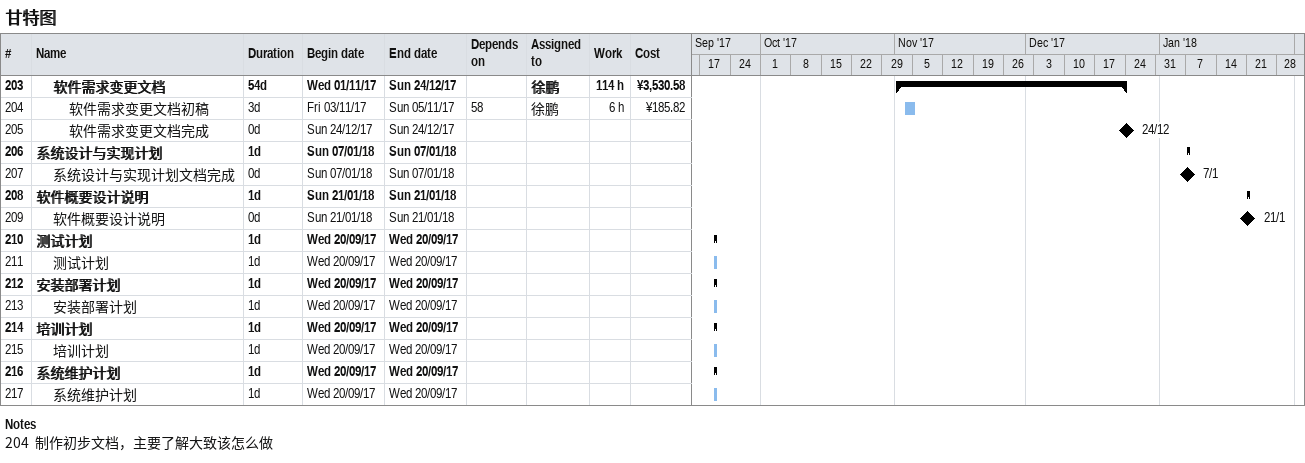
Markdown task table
甘特图

| ID | Level | Task | Duration | Start | Finish | Predecessors | Resources | Work (h) | Cost (¥) |
|---|---|---|---|---|---|---|---|---|---|
| 203 | 2 | **软件需求变更文档** | 54d | 2017-11-01 | 2017-12-24 |  | 徐鹏 | 114 | 3530.58 |
| 204 | 3 | 软件需求变更文档初稿 | 3d | 2017-11-03 | 2017-11-05 | 58 | 徐鹏 | 6 | 185.82 |
| 205 | 3 | 软件需求变更文档完成 | 0d | 2017-12-24 | 2017-12-24 |  |  |  |  |
| 206 | 1 | **系统设计与实现计划** | 1d | 2018-01-07 | 2018-01-07 |  |  |  |  |
| 207 | 2 | 系统设计与实现计划文档完成 | 0d | 2018-01-07 | 2018-01-07 |  |  |  |  |
| 208 | 1 | **软件概要设计说明** | 1d | 2018-01-21 | 2018-01-21 |  |  |  |  |
| 209 | 2 | 软件概要设计说明 | 0d | 2018-01-21 | 2018-01-21 |  |  |  |  |
| 210 | 1 | **测试计划** | 1d | 2017-09-20 | 2017-09-20 |  |  |  |  |
| 211 | 2 | 测试计划 | 1d | 2017-09-20 | 2017-09-20 |  |  |  |  |
| 212 | 1 | **安装部署计划** | 1d | 2017-09-20 | 2017-09-20 |  |  |  |  |
| 213 | 2 | 安装部署计划 | 1d | 2017-09-20 | 2017-09-20 |  |  |  |  |
| 214 | 1 | **培训计划** | 1d | 2017-09-20 | 2017-09-20 |  |  |  |  |
| 215 | 2 | 培训计划 | 1d | 2017-09-20 | 2017-09-20 |  |  |  |  |
| 216 | 1 | **系统维护计划** | 1d | 2017-09-20 | 2017-09-20 |  |  |  |  |
| 217 | 2 | 系统维护计划 | 1d | 2017-09-20 | 2017-09-20 |  |  |  |  |

Notes
- 204: 制作初步文档，主要了解大致该怎么做
